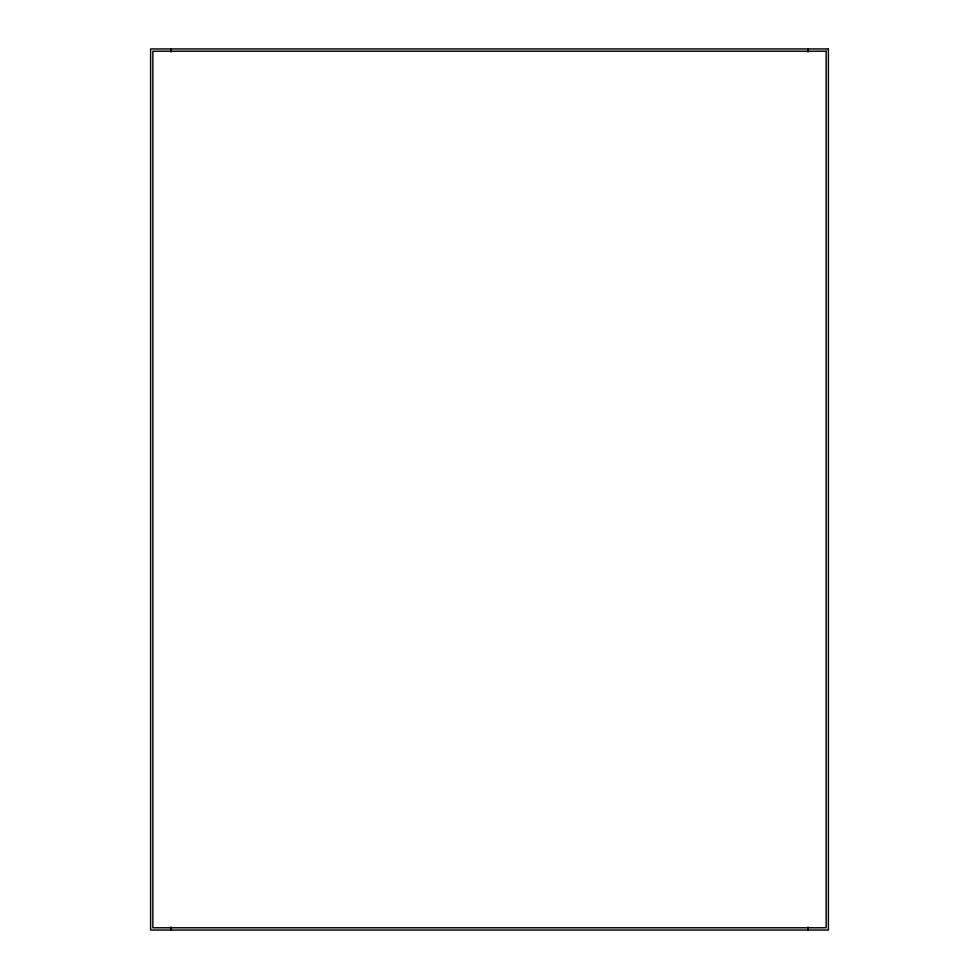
<?xml version="1.0" encoding="UTF-8"?>
<svg xmlns="http://www.w3.org/2000/svg" width="979" height="979" viewBox="0 0 979 979"><rect width="100%" height="100%" fill="white"/><g stroke="black" fill="none" stroke-linecap="round" stroke-linejoin="round"><path stroke-width="1.47" d="M808.054 48.95L808.054 52.009M808.054 926.991L808.054 930.05M170.946 48.95L170.946 52.009M170.946 926.991L170.946 930.05M828.381 48.95L150.619 48.95L150.619 930.05L828.381 930.05L828.381 48.95M826.129 51.214L152.871 51.214L152.871 927.786L826.129 927.786L826.129 51.214"/></g></svg>
